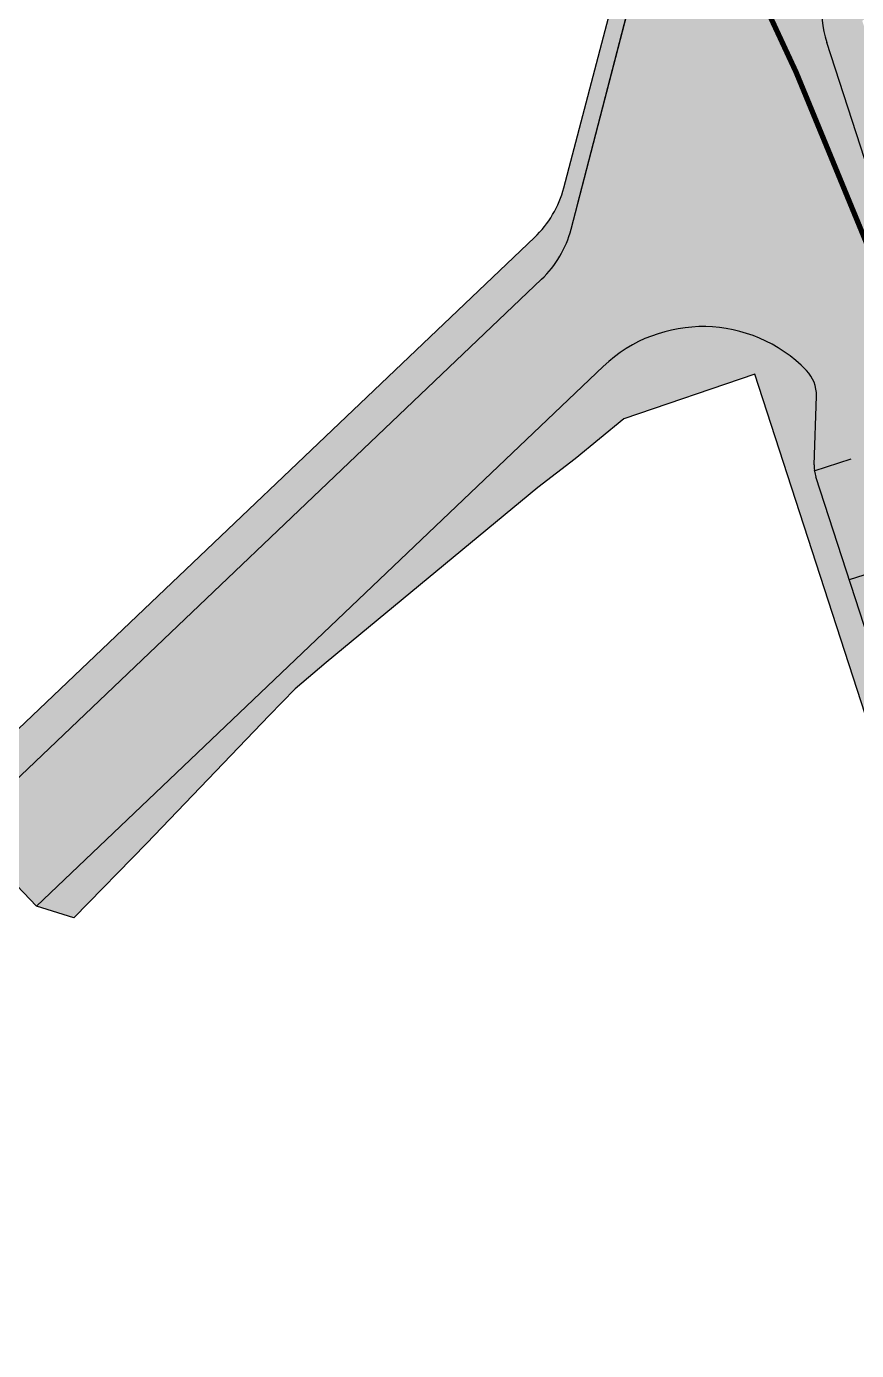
# Model space of a CAD drawing. Header units: metres. Extents: x -664657 to -643449, y -1076720 to -1062383.
# Drawn here: x -647012.6 to -646965.5, y -1071199.7 to -1071124.6 of the extents above; entities that cross this region are included whole.
import ezdxf

# ---------------------------------------------------------------- set-up
doc = ezdxf.new("R2010")
doc.units = ezdxf.units.M
doc.header["$LTSCALE"] = 0.1
doc.linetypes.add('EVENDASH', pattern=[6.35, 3.175, -3.175])
for name, color, linetype in [('AA_THER_katastr', 7, 'Continuous'), ('AA_THER_slabá', 4, 'Continuous'), ('AA_THER_srafy', 52, 'Continuous')]:
    doc.layers.add(name, color=color, linetype=linetype)
doc.layers.add('FLOATING-WINDOWS', color=2, linetype='Continuous', plot=False)
doc.layers.add('skica', color=3, linetype='Continuous', lineweight=90)

msp = doc.modelspace()

# ---------------------------------------------------------------- hatches: boundary and pattern name
at = {"layer": 'AA_THER_srafy', "linetype": 'ByBlock', "lineweight": -3}
h = msp.add_hatch(color=253, dxfattribs=at)
edge = h.paths.add_edge_path()
edge.add_line((-646943.763645994, -1071087.55378985), (-646946.9549999967, -1071081.754999991))
edge.add_line((-646946.9549999967, -1071081.754999991), (-646946.0106025647, -1071079.29932223))
edge.add_line((-646946.0106025647, -1071079.29932223), (-646944.3800000001, -1071072.86))
edge.add_line((-646944.3800000001, -1071072.86), (-646948.47, -1071071.5))
edge.add_line((-646948.47, -1071071.5), (-646950.2400000002, -1071077.43))
edge.add_line((-646950.2400000002, -1071077.43), (-646954.8328733232, -1071088.001738925))
edge.add_line((-646954.8328733232, -1071088.001738925), (-646961.4109463814, -1071098.720511982))
edge.add_arc((-646963.9678460688, -1071097.151351701), 3.000000000042801, 216.4842175972047, 328.46270687183585, ccw=False)
edge.add_line((-646966.3799080997, -1071098.935155714), (-646973.89, -1071088.78))
edge.add_line((-646973.89, -1071088.78), (-646977.6199999999, -1071081.17))
edge.add_line((-646977.6199999999, -1071081.17), (-646978.0099999999, -1071079.29))
edge.add_line((-646978.0099999999, -1071079.29), (-646979.4600000001, -1071073.54))
edge.add_line((-646979.4600000001, -1071073.54), (-646984.73, -1071057.5))
edge.add_line((-646984.73, -1071057.5), (-646987.0689906296, -1071072.390837943))
edge.add_line((-646987.0689906296, -1071072.390837943), (-646985.2308126302, -1071078.045233312))
edge.add_line((-646985.2308126302, -1071078.045233312), (-646983.9419958744, -1071081.856369554))
edge.add_arc((-646981.1000975508, -1071080.89532121), 3.00000000033812, 198.6840593348377, 206.3387099302505)
edge.add_line((-646983.7886581909, -1071082.22635152), (-646973.7288977607, -1071102.546156205))
edge.add_arc((-646976.4174584005, -1071103.877186515), 3.00000000000884, -14.537028604026318, 26.338709933209884, ccw=False)
edge.add_line((-646973.5135015257, -1071104.630203428), (-646981.3199169253, -1071134.735096551))
edge.add_line((-646981.3199169253, -1071134.735096551), (-646981.6665941335, -1071136.072032874))
edge.add_arc((-646987.4745078827, -1071134.565999049), 6.000000000057716, 313.5995146540207, 345.46297139756786, ccw=False)
edge.add_line((-646983.3368274267, -1071138.911065268), (-647016.1676804561, -1071170.174933781))
edge.add_line((-647016.1676804561, -1071170.174933781), (-647012.03, -1071174.52))
edge.add_line((-647012.03, -1071174.52), (-646979.8350850842, -1071143.861716896))
edge.add_arc((-646974.1802585499, -1071149.799977321), 8.20000000060053, 44.11715340401622, 133.5994816305512, ccw=False)
edge.add_arc((-646969.7291674326, -1071145.483985213), 1.99999999971107, -1.8928618928928245, 44.11715369833519, ccw=False)
edge.add_line((-646967.7302587553, -1071145.550046539), (-646967.8593217022, -1071149.455282166))
edge.add_arc((-646965.8604130247, -1071149.521343492), 1.999999999926674, 178.1071381205503, 197.9687040665722)
edge.add_line((-646967.7628633542, -1071150.138338421), (-646959.8499537408, -1071174.53710862))
edge.add_arc((-646954.1426027524, -1071172.686123832), 5.999999999415523, 197.9687040563406, 221.2566444938539)
edge.add_line((-646958.6531827872, -1071176.642721833), (-646932.5323549913, -1071206.4208505))
edge.add_line((-646932.5323549913, -1071206.4208505), (-646928.0217749559, -1071202.464252498))
edge.add_line((-646928.0217749559, -1071202.464252498), (-646943.8429547406, -1071184.427874364))
edge.add_arc((-646939.3323747051, -1071180.471276363), 6.00000000005129, 126.4577049031493, 221.2566444911268, ccw=False)
edge.add_line((-646942.8977500653, -1071175.645501965), (-646940.0172591611, -1071173.517339633))
edge.add_line((-646940.0172591611, -1071173.517339633), (-646935.1880863826, -1071169.949453484))
edge.add_line((-646935.1880863826, -1071169.949453484), (-646932.6125275672, -1071168.046580871))
edge.add_line((-646932.6125275672, -1071168.046580871), (-646930.0369687522, -1071166.143708258))
edge.add_line((-646930.0369687522, -1071166.143708258), (-646925.2077959734, -1071162.575822109))
edge.add_line((-646925.2077959734, -1071162.575822109), (-646922.6322371583, -1071160.672949496))
edge.add_line((-646922.6322371583, -1071160.672949496), (-646920.5666183375, -1071159.146830403))
edge.add_line((-646920.5666183375, -1071159.146830403), (-646920.0757018166, -1071158.742197959))
edge.add_arc((-646924.1319936971, -1071154.321056006), 5.999999999391709, 312.5356366860422, 333.9524619464597)
edge.add_line((-646918.7414135634, -1071156.955756333), (-646918.2912691849, -1071156.034763794))
edge.add_line((-646918.2912691849, -1071156.034763794), (-646916.7755265852, -1071152.933564063))
edge.add_line((-646916.7755265852, -1071152.933564063), (-646915.3602294609, -1071150.037875137))
edge.add_line((-646915.3602294609, -1071150.037875137), (-646914.1326889945, -1071147.52633514))
edge.add_line((-646914.1326889945, -1071147.52633514), (-646913.7333428859, -1071147.23129052))
edge.add_line((-646913.7333428859, -1071147.23129052), (-646908.9075684877, -1071143.66591516))
edge.add_line((-646908.9075684877, -1071143.66591516), (-646906.3338221421, -1071141.764381635))
edge.add_line((-646906.3338221421, -1071141.764381635), (-646903.7600757965, -1071139.862848109))
edge.add_line((-646903.7600757965, -1071139.862848109), (-646898.9343013983, -1071136.297472749))
edge.add_line((-646898.9343013983, -1071136.297472749), (-646896.2566988183, -1071134.319208231))
edge.add_line((-646896.2566988183, -1071134.319208231), (-646895.8530737564, -1071134.021002237))
edge.add_arc((-646892.2876983957, -1071138.846776635), 6.000000000061672, 36.45770490380988, 126.4577049102623, ccw=False)
edge.add_line((-646887.4619239976, -1071135.281401275), (-646855.9674747104, -1071177.908853277))
edge.add_line((-646855.9674747104, -1071177.908853277), (-646852.7505920512, -1071175.532158217))
edge.add_line((-646852.7505920512, -1071175.532158217), (-646871.1716980784, -1071150.598990494))
edge.add_line((-646871.1716980784, -1071150.598990494), (-646872.9546860312, -1071148.186325142))
edge.add_arc((-646870.5463476254, -1071146.402954207), 2.996749200212713, 126.3955180907324, 216.5198917173228, ccw=False)
edge.add_line((-646872.3244865122, -1071143.990750263), (-646865.8898200392, -1071139.236694353))
edge.add_line((-646865.8898200392, -1071139.236694353), (-646882.5201316997, -1071116.710424452))
edge.add_line((-646882.5201316997, -1071116.710424452), (-646917.6980643548, -1071142.700560742))
edge.add_arc((-646914.1326889998, -1071147.526335133), 5.999999991615833, 126.4577049021224, 136.7482934835063)
edge.add_arc((-646914.1326889946, -1071147.52633514), 6.000000000107399, 136.7482934684407, 153.9524619449054)
edge.add_line((-646919.523269129, -1071144.891634813), (-646924.1319936977, -1071154.321056005))
edge.add_line((-646924.1319936977, -1071154.321056005), (-646944.578677491, -1071169.427461025))
edge.add_arc((-646948.1440528512, -1071164.601686627), 6.000000000090314, 265.0480826939986, 306.4577049031493, ccw=False)
edge.add_line((-646948.6619710767, -1071170.579291558), (-646949.8181159872, -1071171.433473755))
edge.add_line((-646949.8181159872, -1071171.433473755), (-646950.2064456004, -1071170.236093086))
edge.add_arc((-646948.1440528512, -1071164.601686627), 6.000000000224966, 197.9687040588556, 249.8955808413032, ccw=False)
edge.add_line((-646953.8514038402, -1071166.452671416), (-646959.3277785907, -1071149.566745051))
edge.add_arc((-646956.4741030962, -1071148.641252657), 3.000000000147715, 107.9687040626853, 197.9687040606276, ccw=False)
edge.add_line((-646957.3995954909, -1071145.787577162), (-646956.163002763, -1071145.386530454))
edge.add_line((-646956.163002763, -1071145.386530454), (-646957.5738889528, -1071141.036185305))
edge.add_line((-646957.5738889528, -1071141.036185305), (-646958.9909454865, -1071143.149849888))
edge.add_line((-646958.9909454865, -1071143.149849888), (-646959.9419844218, -1071140.21740385))
edge.add_arc((-646960.1760726748, -1071137.226550679), 2.999999999512449, 197.9687040506817, 274.47530555324624, ccw=False)
edge.add_line((-646963.0297481689, -1071138.152043073), (-646967.1437174801, -1071125.466975667))
edge.add_arc((-646961.4363664911, -1071123.615990878), 5.99999999996921, 148.4627068773702, 197.9687040546258, ccw=False)
edge.add_line((-646966.5501658663, -1071120.477670316), (-646965.1014984692, -1071118.117110174))
edge.add_arc((-646962.5445987814, -1071119.686270455), 3.000000000317902, 104.8599999037213, 148.4627068802776, ccw=False)
edge.add_line((-646963.3139729949, -1071116.786604385), (-646962.550381358, -1071116.583999084))
edge.add_arc((-646963.3197555714, -1071113.684333014), 3.000000000311036, 284.8599999015723, 328.4627068692089)
edge.add_line((-646960.7628558839, -1071115.253493295), (-646943.763645994, -1071087.55378985))
edge = h.paths.add_edge_path(flags=16)
edge.add_line((-646884.9921548674, -1071125.996745103), (-646884.9925623391, -1071125.997046257))
edge.add_arc((-646884.0984816557, -1071127.206341454), 1.503919925093023, 37.5442224063961, 126.4770100766178, ccw=False)
edge.add_line((-646882.9060487442, -1071126.289892387), (-646873.9827131864, -1071138.377635052))
edge.add_arc((-646875.1899562654, -1071139.26883825), 1.500559559649161, -143.5412268152146, 36.43524601080202, ccw=False)
edge.add_line((-646876.3968332908, -1071140.160537099), (-646885.2905414575, -1071128.123275787))
edge.add_arc((-646884.0984816558, -1071127.206341454), 1.503919925201048, 126.45770667470251, 217.567542819109, ccw=False)
h = msp.add_hatch(color=9, dxfattribs=at)
edge = h.paths.add_edge_path()
edge.add_line((-646971.23, -1071144.31), (-646960.8000000002, -1071176.47))
edge.add_line((-646960.8000000002, -1071176.47), (-646933.6600000001, -1071207.41))
edge.add_line((-646933.6600000001, -1071207.41), (-646932.5323549913, -1071206.4208505))
edge.add_line((-646932.5323549913, -1071206.4208505), (-646958.6531827872, -1071176.642721833))
edge.add_arc((-646954.1426027517, -1071172.686123832), 5.999999999897753, 197.9687040546258, 221.2566444894554, ccw=False)
edge.add_line((-646959.8499537407, -1071174.53710862), (-646967.7628633542, -1071150.138338421))
edge.add_arc((-646965.8604130242, -1071149.521343492), 2.00000000033292, 178.107138107658, 197.968704056112, ccw=False)
edge.add_line((-646967.8593217022, -1071149.455282165), (-646967.7302587553, -1071145.550046539))
edge.add_arc((-646969.7291672159, -1071145.483978649), 2.00000000000913, 358.1069499542872, 404.1170230200595)
edge.add_arc((-646974.1802551275, -1071149.799974061), 8.200000000015821, 44.1171536990397, 133.5995146556569)
edge.add_line((-646979.8350850842, -1071143.861716896), (-647012.03, -1071174.52))
edge.add_line((-647012.03, -1071174.52), (-647009.91, -1071175.17))
edge.add_line((-647009.91, -1071175.17), (-647005.7607902088, -1071170.938814458))
edge.add_line((-647005.7607902088, -1071170.938814458), (-646998.8120946521, -1071163.678466443))
edge.add_line((-646998.8120946521, -1071163.678466443), (-646997.33, -1071162.17))
edge.add_line((-646997.33, -1071162.17), (-646995.5707895317, -1071160.681033727))
edge.add_line((-646995.5707895317, -1071160.681033727), (-646983.55, -1071150.74))
edge.add_line((-646983.55, -1071150.74), (-646981.43, -1071149.11))
edge.add_line((-646981.43, -1071149.11), (-646978.67, -1071146.84))
edge.add_line((-646978.67, -1071146.84), (-646971.23, -1071144.31))
edge = h.paths.add_edge_path()
edge.add_line((-646973.7288977607, -1071102.546156205), (-646983.7886581909, -1071082.22635152))
edge.add_arc((-646981.1000975507, -1071080.89532121), 3.00000000042616, 198.6840593341254, 206.3387099292641, ccw=False)
edge.add_line((-646983.9419958744, -1071081.856369554), (-646985.2308126302, -1071078.045233312))
edge.add_line((-646985.2308126302, -1071078.045233312), (-646987.0689906296, -1071072.390837943))
edge.add_line((-646987.0689906296, -1071072.390837943), (-646988.02, -1071072.7))
edge.add_line((-646988.02, -1071072.7), (-646986.1800000002, -1071078.36))
edge.add_line((-646986.1800000002, -1071078.36), (-646983.85, -1071085.25))
edge.add_line((-646983.85, -1071085.25), (-646979.0900000001, -1071104.36))
edge.add_line((-646979.0900000001, -1071104.36), (-646977.54, -1071116.46))
edge.add_line((-646977.54, -1071116.46), (-646982.0747776894, -1071133.713384282))
edge.add_arc((-646987.8776870866, -1071132.188181827), 6.000000000101632, 313.5995146548258, 345.27378918375956, ccw=False)
edge.add_line((-646983.7400066304, -1071136.533248045), (-647017.5469072748, -1071168.726578375))
edge.add_line((-647017.5469072748, -1071168.726578375), (-647016.1676804561, -1071170.174933781))
edge.add_line((-647016.1676804561, -1071170.174933781), (-646983.3368274267, -1071138.911065268))
edge.add_arc((-646987.4745078828, -1071134.565999049), 6.000000000134794, 313.5995146548258, 345.4629713999991)
edge.add_line((-646981.6665941335, -1071136.072032874), (-646976.838623313, -1071117.453302239))
edge.add_line((-646976.838623313, -1071117.453302239), (-646973.5135015257, -1071104.630203428))
edge.add_arc((-646976.4174584005, -1071103.877186515), 3.000000000170767, 345.4629713959737, 386.3387099332099)
edge = h.paths.add_edge_path()
edge.add_arc((-646955.844273324, -1071114.886212643), 1.999999999878238, 148.4627068731494, 306.45770488977746, ccw=False)
edge.add_line((-646957.5488731156, -1071113.840105789), (-646952.9757487756, -1071106.388336627))
edge.add_arc((-646950.4188490883, -1071107.957496909), 3.000000000042801, 36.45770489335388, 148.4627068718358, ccw=False)
edge.add_line((-646948.0059618889, -1071106.174809229), (-646947.2044709428, -1071107.259635958))
edge.add_arc((-646949.6173581422, -1071109.042323638), 3.000000000094067, -53.54229510664612, 36.45770489693041, ccw=False)
edge.add_line((-646947.8346704625, -1071111.455210837), (-646952.1778674201, -1071114.664048659))
edge.add_line((-646952.1778674201, -1071114.664048659), (-646950.9894089672, -1071116.272640126))
edge.add_line((-646950.9894089672, -1071116.272640126), (-646942.9464516352, -1071110.33034786))
edge.add_line((-646942.9464516352, -1071110.33034786), (-646949.9215319614, -1071100.889500635))
edge.add_line((-646949.9215319614, -1071100.889500635), (-646941.8438245453, -1071088.840888829))
edge.add_line((-646941.8438245453, -1071088.840888829), (-646943.763645994, -1071087.55378985))
edge.add_line((-646943.763645994, -1071087.55378985), (-646950.563314055, -1071098.633645327))
edge.add_line((-646950.563314055, -1071098.633645327), (-646960.7628558839, -1071115.253493295))
edge.add_arc((-646963.3197555714, -1071113.684333014), 3.000000000263805, 284.85999990157234, 328.46270686920883, ccw=False)
edge.add_line((-646962.550381358, -1071116.583999084), (-646963.3139729949, -1071116.786604385))
edge.add_arc((-646962.5445987813, -1071119.686270455), 3.000000000370747, 104.8599999058703, 148.4627068802776)
edge.add_line((-646965.1014984691, -1071118.117110174), (-646966.5501658663, -1071120.477670316))
edge.add_arc((-646961.4363664911, -1071123.615990878), 6.000000000139699, 148.4627068773702, 197.9687040546258)
edge.add_line((-646967.1437174801, -1071125.466975667), (-646963.0297481689, -1071138.152043073))
edge.add_arc((-646960.1760726745, -1071137.226550679), 2.99999999996515, 197.9687040570837, 274.4753055459025)
edge.add_line((-646959.9419844218, -1071140.21740385), (-646965.1266704064, -1071124.230874474))
edge.add_line((-646965.1266704064, -1071124.230874474), (-646954.6558148711, -1071116.49480411))
h.paths.add_polyline_path([(-646889.0194149902, -1071102.855589092), (-646902.7790705725, -1071089.028578552), (-646901.5900000003, -1071088.12), (-646911.58, -1071089.9), (-646913.49, -1071088.22), (-646918.5200000007, -1071092.049999999), (-646917.0400000013, -1071094.749999998), (-646915.1500000003, -1071097.91), (-646910.7255759692, -1071105.307449702), (-646902.465861119, -1071117.452667888), (-646910.5300023727, -1071105.179996441), (-646899.8900000001, -1071098.24), (-646893.3400000001, -1071108.18), (-646890.77, -1071106.19), (-646887.0850000033, -1071110.799999995), (-646882.5201316997, -1071116.710424452), (-646865.8898207119, -1071139.23669485), (-646863.4769333447, -1071137.454007046)])

# ---------------------------------------------------------------- linework, layer by layer
at = {"layer": 'AA_THER_katastr', "color": 190, "linetype": 'EVENDASH', "lineweight": 120, "ltscale": 2, "const_width": 0.3}
msp.add_lwpolyline([(-646940.67, -1071085.15), (-646936.51, -1071086.33), (-646925.88, -1071094.68), (-646920.54, -1071099.98), (-646906.72, -1071120.46), (-646904.64, -1071123.54), (-646896.62, -1071133.93), (-646890.59, -1071140.39), (-646887.0700000001, -1071145.66), (-646881.97, -1071155.84), (-646879.91, -1071161.24), (-646881.68, -1071161.83), (-646899.85, -1071173.89), (-646929.64, -1071194.58), (-646933.68, -1071197.31), (-646947.92, -1071178.76), (-646955.5, -1071160.04), (-646963.08, -1071141.24), (-646968.88, -1071127.16), (-646971.16, -1071122.26), (-646960.72, -1071117.25), (-646949.12, -1071111.22), (-646955.39, -1071103.23), (-646943.47, -1071088.69)], close=True, dxfattribs=at)
at = {"layer": 'AA_THER_slabá', "linetype": 'ByBlock', "lineweight": -3}
for p, q in [((-646965.778192463, -1071149.126559913), (-646967.8708878256, -1071149.805254336)), ((-646963.7729589418, -1071155.309523484), (-646965.8656543044, -1071155.988217907))]:
    msp.add_line(p, q, dxfattribs=at)
at = {"layer": 'FLOATING-WINDOWS', "linetype": 'ByBlock', "lineweight": -3}
for p, q in [((-647012.03, -1071174.52), (-647016.1676804561, -1071170.174933781)), ((-647009.91, -1071175.17), (-647012.03, -1071174.52))]:
    msp.add_line(p, q, dxfattribs=at)
at = {"layer": 'skica', "linetype": 'ByBlock', "lineweight": -3}
for p, q in [((-646981.3199169253, -1071134.735096551), (-646973.5135015257, -1071104.630203428)), ((-646982.0747776894, -1071133.713384282), (-646977.54, -1071116.46)), ((-646963.0297481689, -1071138.152043073), (-646967.1437174801, -1071125.466975667)), ((-647017.5469072748, -1071168.726578375), (-646983.7400066304, -1071136.533248045)), ((-647012.03, -1071174.52), (-646979.8350850841, -1071143.861716896)), ((-646971.23, -1071144.31), (-646978.67, -1071146.84)), ((-646960.8000000002, -1071176.47), (-646971.23, -1071144.31)), ((-646967.8593217022, -1071149.455282166), (-646967.7302587552, -1071145.550046539)), ((-646978.67, -1071146.84), (-646981.43, -1071149.11)), ((-646981.43, -1071149.11), (-646983.55, -1071150.74)), ((-646959.8499537407, -1071174.537108621), (-646967.7628633543, -1071150.138338422)), ((-646983.55, -1071150.74), (-646995.5707895317, -1071160.681033727)), ((-646995.5707895317, -1071160.681033727), (-646997.33, -1071162.17)), ((-646997.33, -1071162.17), (-646998.8120946521, -1071163.678466443)), ((-646998.8120946521, -1071163.678466443), (-647005.7607902088, -1071170.938814458)), ((-647005.7607902088, -1071170.938814458), (-647009.91, -1071175.17))]:
    msp.add_line(p, q, dxfattribs=at)
msp.add_lwpolyline([(-647016.1676804561, -1071170.174933781), (-646983.3368274267, -1071138.911065268, 0.1399333354270373), (-646981.6665941335, -1071136.072032874), (-646976.838623313, -1071117.453302239)], format="xyb", dxfattribs=at)
msp.add_circle((-647004.3523248136, -1070932.209769231), 1063.226126448846, dxfattribs=at)
for centre, radius, start, end in [((-646961.4363664911, -1071123.615990878), 6, 148.4627068718559, 197.9687040571932), ((-646987.8776870865, -1071132.188181827), 6, 313.5995146550175, 345.2737891842409), ((-646974.1802551276, -1071149.799974061), 8.2, 44.11715369673925, 133.5995146550112), ((-646969.7291674328, -1071145.483985213), 2, 358.1071381073276, 44.11715369724488), ((-646965.8604130246, -1071149.521343492), 2, 178.1071381091553, 197.9687040570023)]:
    msp.add_arc(centre, radius, start, end, dxfattribs=at)

doc.saveas('drawing.dxf')
